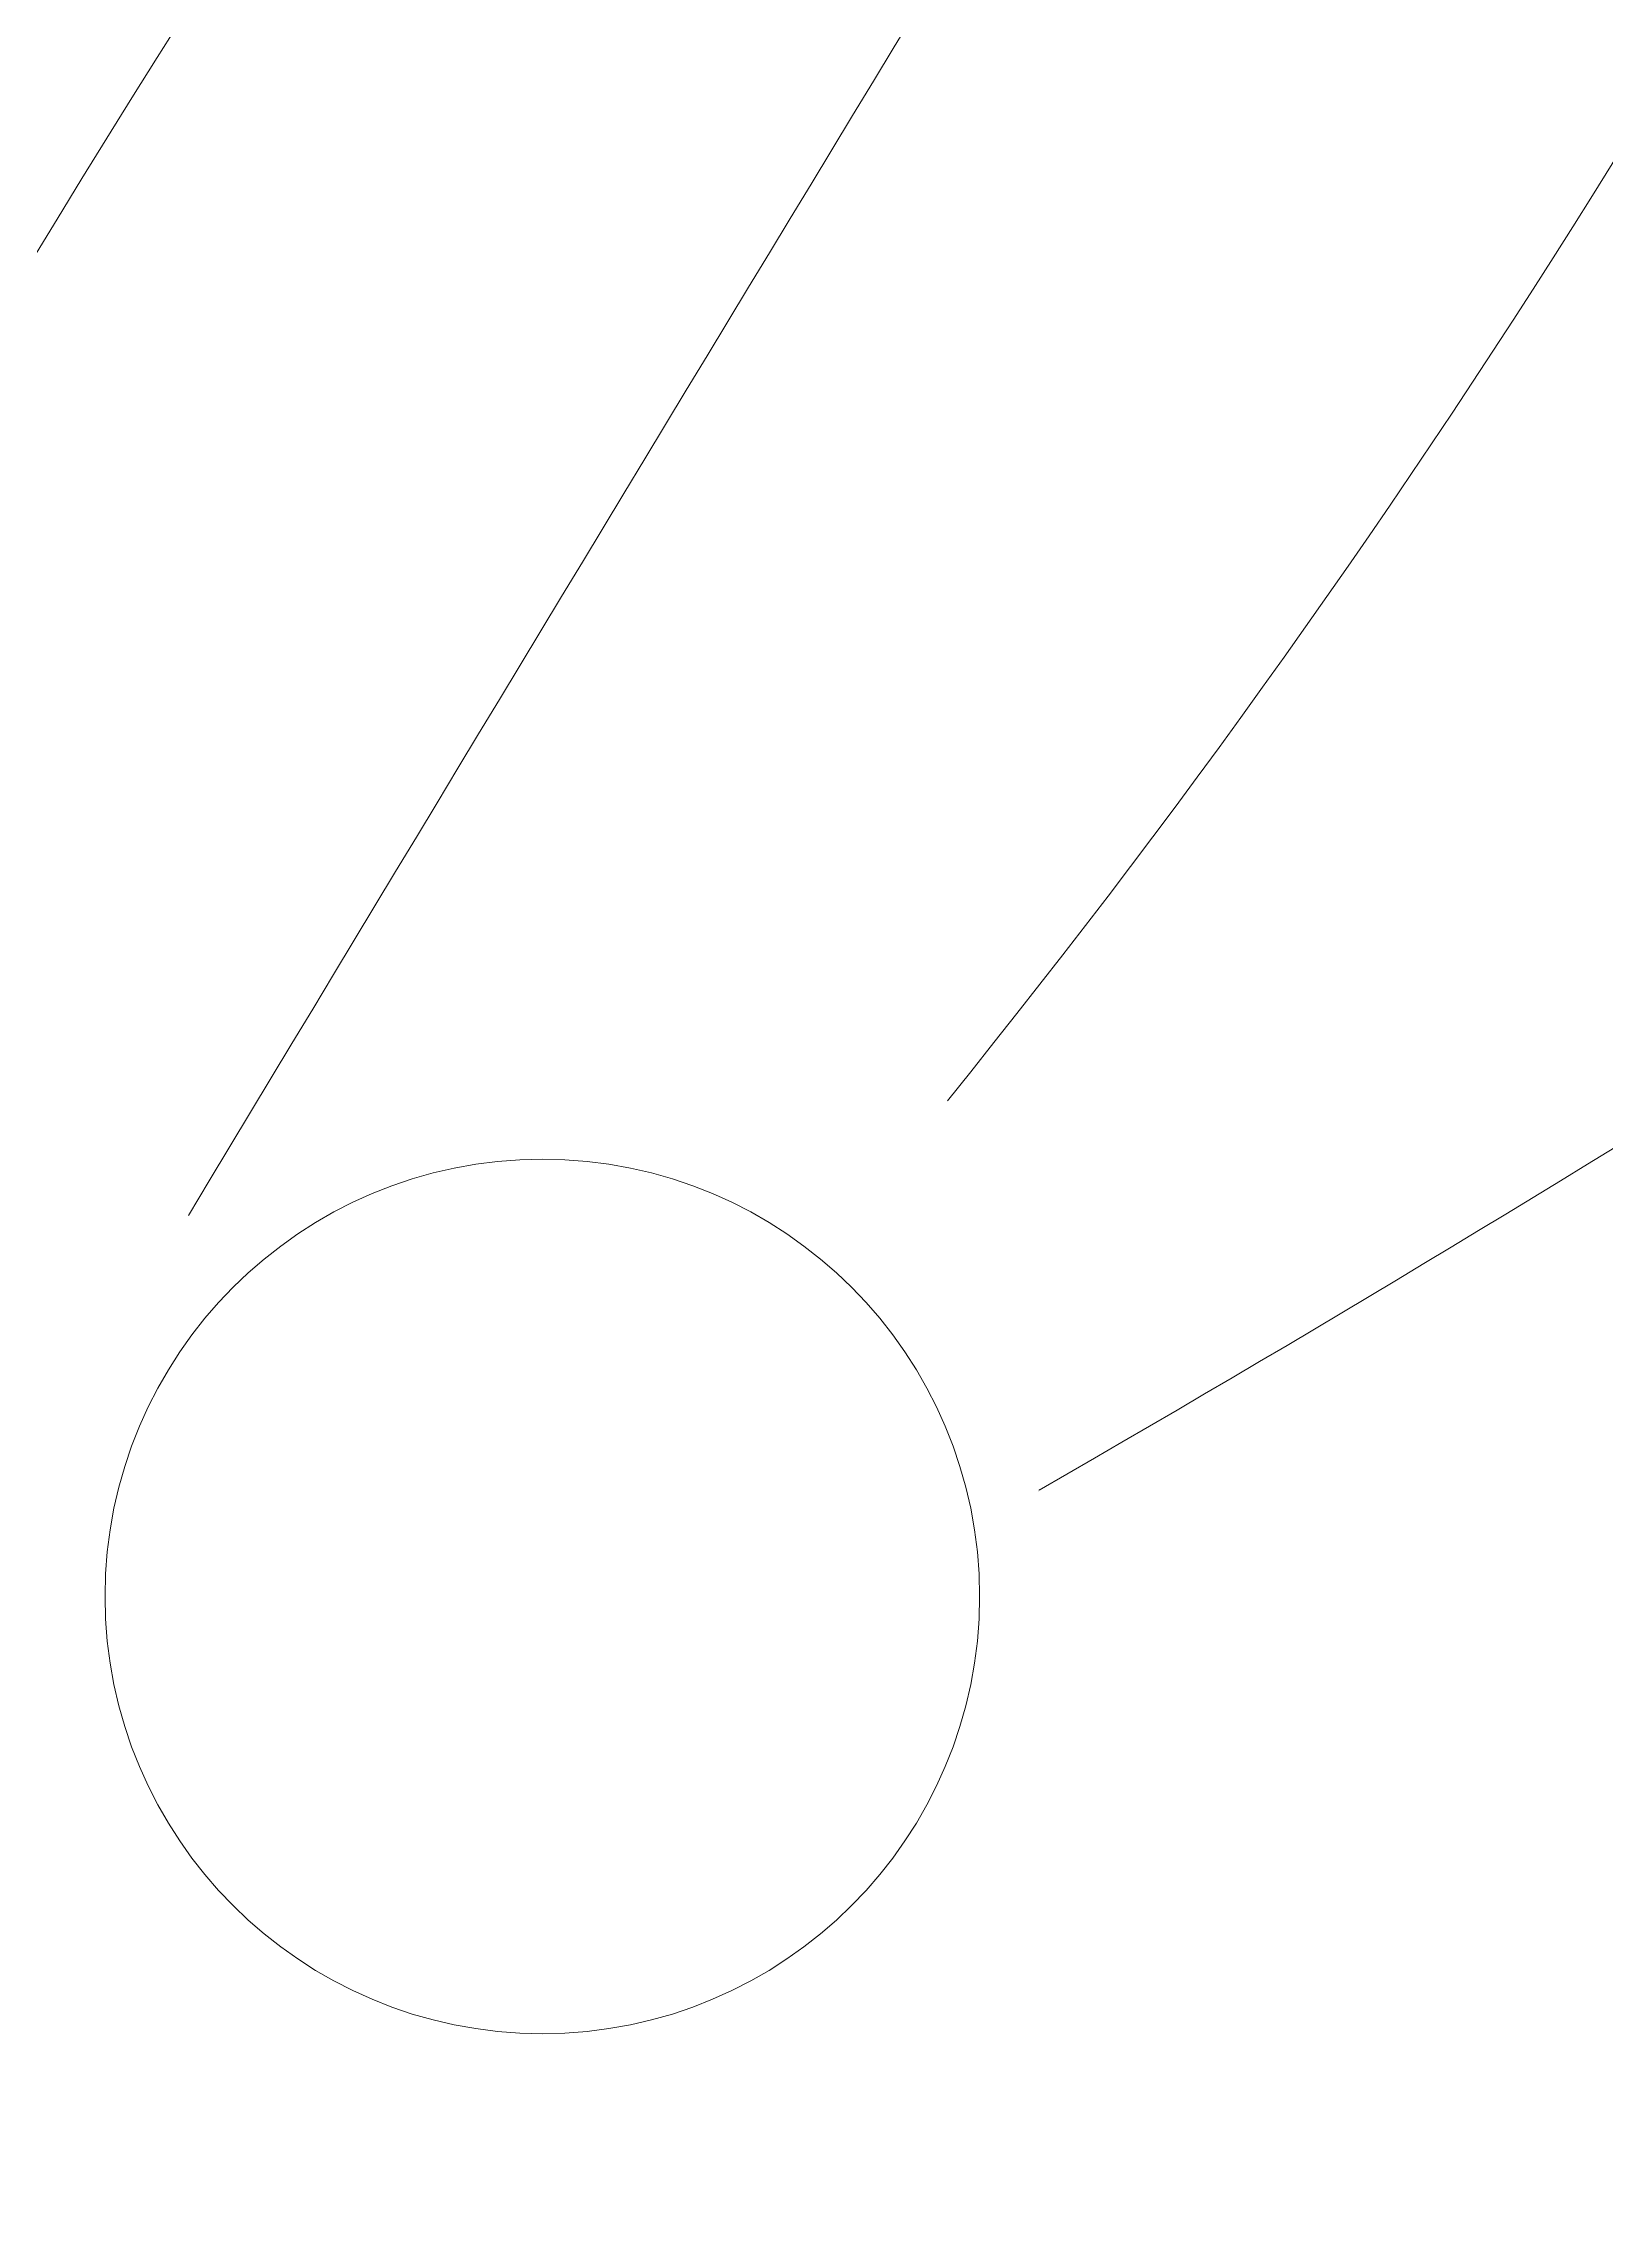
# Model space of a CAD drawing. Header units: millimetres. Extents: x 5357 to 201988, y -16345 to 109895.
# Drawn here: x 60523.1 to 60587.4, y 50727 to 50816.3 of the extents above; entities that cross this region are included whole.
import ezdxf

# ---------------------------------------------------------------- set-up
doc = ezdxf.new("R2010")
doc.units = ezdxf.units.MM
for name, color, linetype, lineweight in [('G-IMPT', 8, 'Continuous', 9), ('G-IMPT-4', 7, 'Continuous', 9), ('L-PLNT', 71, 'Continuous', 9)]:
    doc.layers.add(name, color=color, linetype=linetype, lineweight=lineweight)
doc.styles.add('Arial_1', font='arial_0.ttf', dxfattribs={"height": 0.0225})

# ---------------------------------------------------------------- blocks, each defined once
blk = doc.blocks.new('CAY DUA VAN PHAT - CAY DUA VAN PHAT_dwg-V815-TKCS_MB SÂN ĐƯỜNG NỘI BỘ')
at = {"layer": 'G-IMPT'}
blk.add_circle((592.84, 638.98), 35.99, dxfattribs=at)
for centre, radius, start, end in [((1139.97, -402.53), 1267.2, 115.21824, 137.85612), ((17875.27, -28108.81), 33583.9, 121.033453, 121.755144), ((308.23, 679.24), 371.77, 314.9337, 349.47), ((76.52, 1194.14), 756.6, 279.42347, 308.93899), ((-1078.81, 1555.76), 1918.95, 325.0461, 330.06235)]:
    blk.add_arc(centre, radius, start, end, dxfattribs=at)
at = {"layer": 'G-IMPT-4', "char_height": 0.0225, "attachment_point": 1, "rotation": 180, "line_spacing_factor": 0.941778, "style": 'Arial_1'}
for s, insert, width in [('KTS.Vo nguyen Loc', (584.27, 598.11), 0.3336), ('10 - 8 - 1998', (584.17, 598.07), 0.2132)]:
    blk.add_mtext(s, dxfattribs=dict(at, insert=insert, width=width))
blk = doc.blocks.new('CAY DUA VAN PHAT - CAY DUA VAN PHAT-2271497-TKCS_MB SÂN ĐƯỜNG NỘI BỘ')
at = {"extrusion": (0, 0, -1), "xscale": 0.5, "yscale": 0.5, "zscale": -0.5, "rotation": 180}
blk.add_blockref('CAY DUA VAN PHAT - CAY DUA VAN PHAT_dwg-V815-TKCS_MB SÂN ĐƯỜNG NỘI BỘ', (151.823, 370.518), dxfattribs=at)

msp = doc.modelspace()

# ---------------------------------------------------------------- block references
at = {"layer": 'L-PLNT', "rotation": 270.0000000000003}
msp.add_blockref('CAY DUA VAN PHAT - CAY DUA VAN PHAT-2271497-TKCS_MB SÂN ĐƯỜNG NỘI BỘ', (60492.564, 50896.936), dxfattribs=at)

doc.saveas('drawing.dxf')
